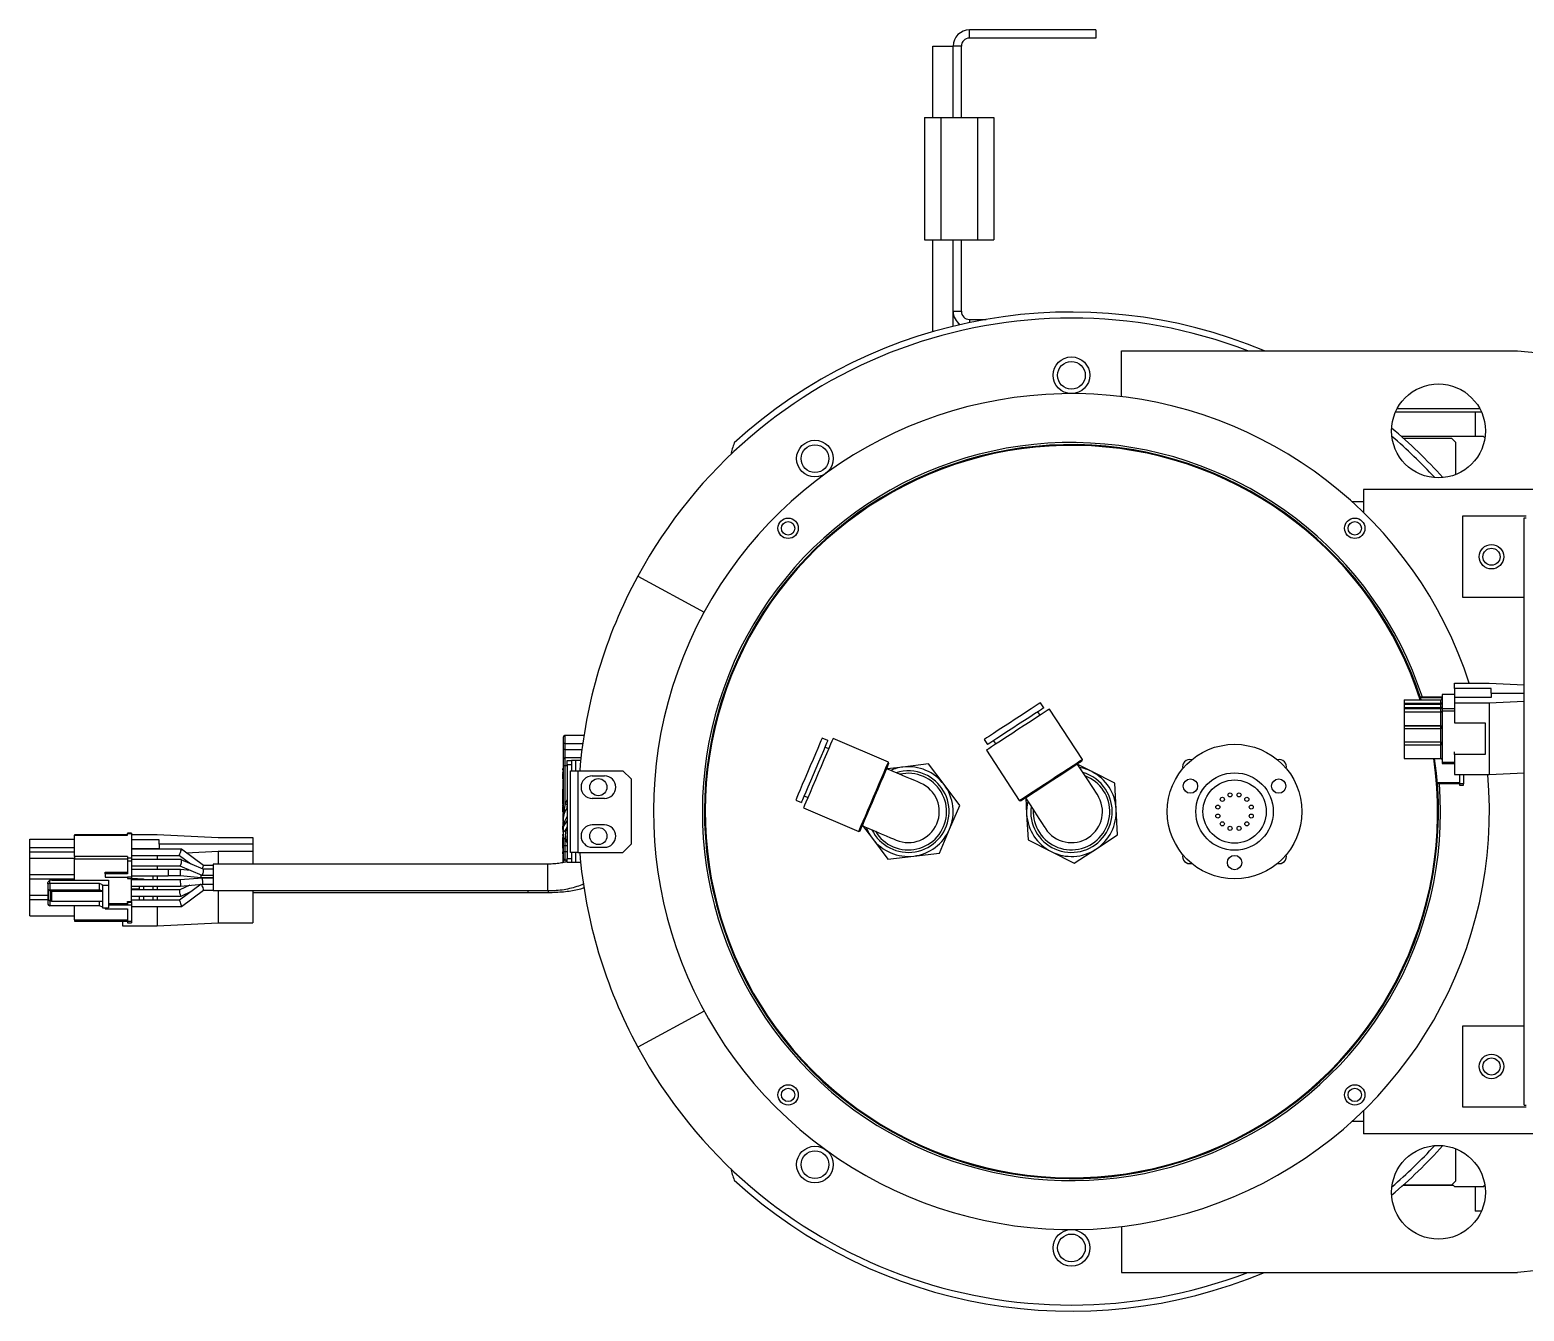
# Model space of a CAD drawing. Header units: millimetres. Extents: x 1 to 7426, y 0 to 5250.
# Drawn here: x 1646.9 to 2013.3, y 1692.2 to 2006.4 of the extents above; entities that cross this region are included whole.
import ezdxf

# ---------------------------------------------------------------- set-up
doc = ezdxf.new("R2010")
doc.units = ezdxf.units.MM
doc.header["$LTSCALE"] = 25

msp = doc.modelspace()

# ---------------------------------------------------------------- linework, layer by layer
at = {"color": 7, "linetype": 'Continuous', "lineweight": 25}
for p, q in [((1877.272, 2004.429), (1877.272, 2006.429)), ((1908.272, 2006.429), (1877.272, 2006.429)), ((1908.272, 2004.429), (1877.272, 2004.429)), ((1908.272, 2006.429), (1908.272, 2004.429)), ((1868.272, 2002.429), (1873.272, 2002.429)), ((1868.272, 1984.929), (1868.272, 2002.429)), ((1875.272, 2002.429), (1873.272, 2002.429)), ((1873.272, 1984.929), (1873.272, 2002.429)), ((1875.272, 1984.929), (1875.272, 2002.429)), ((1866.272, 1984.929), (1866.272, 1954.929)), ((1866.272, 1984.929), (1870.272, 1984.929)), ((1870.272, 1984.929), (1870.272, 1954.929)), ((1870.272, 1984.929), (1879.272, 1984.929)), ((1879.272, 1984.929), (1879.272, 1954.929)), ((1879.272, 1984.929), (1883.272, 1984.929)), ((1883.272, 1984.929), (1883.272, 1954.929)), ((1866.272, 1954.929), (1870.272, 1954.929)), ((1868.272, 1932.416), (1868.272, 1954.929)), ((1870.272, 1954.929), (1879.272, 1954.929)), ((1873.272, 1937.429), (1873.272, 1954.929)), ((1873.272, 1933.747), (1873.272, 1954.929)), ((1875.272, 1937.429), (1875.272, 1954.929)), ((1879.272, 1954.929), (1883.272, 1954.929)), ((1873.272, 1937.429), (1875.272, 1937.429)), ((1877.272, 1935.429), (1881.349, 1935.429)), ((1914.549, 1916.491), (1914.549, 1927.729)), ((1914.549, 1927.729), (2011.68, 1927.729)), ((2011.68, 1927.729), (2209.574, 1908.22)), ((1981.749, 1912.729), (2002.795, 1912.729)), ((2002.405, 1913.529), (1982.139, 1913.529)), ((2001.272, 1912.729), (2001.272, 1906.729)), ((2003.272, 1906.729), (1983.156, 1906.729)), ((1983.609, 1906.329), (1995.472, 1906.329)), ((1996.472, 1905.329), (1995.472, 1906.329)), ((1996.472, 1905.329), (1996.472, 1897.386)), ((2003.272, 1906.729), (2003.641, 1906.36)), ((1973.9, 1890.729), (1971.049, 1890.729)), ((1973.9, 1893.729), (1973.9, 1888.048)), ((2852.272, 1893.729), (1973.9, 1893.729)), ((1998.272, 1867.229), (1998.272, 1887.229)), ((1998.272, 1887.229), (2013.772, 1887.229)), ((2013.272, 1886.729), (2013.772, 1886.729)), ((2013.272, 1742.729), (2013.272, 1886.729)), ((1795.935, 1872.465), (1812.193, 1863.638)), ((2013.272, 1867.229), (1998.272, 1867.229)), ((1996.184, 1843.43), (1993.184, 1843.43)), ((1993.184, 1843.43), (1993.184, 1843.412)), ((1993.184, 1843.412), (1993.184, 1840.048)), ((1996.184, 1844.89), (1996.184, 1846.185)), ((1996.184, 1846.185), (2004.684, 1846.185)), ((2005.184, 1844.89), (1996.184, 1844.89)), ((1996.184, 1844.89), (1996.184, 1842.765)), ((2004.684, 1846.185), (2013.272, 1845.799)), ((2005.184, 1843.803), (2005.184, 1844.89)), ((2005.184, 1843.803), (2005.184, 1842.716)), ((2005.184, 1843.803), (2013.272, 1843.803)), ((1895.505, 1840.171), (1894.685, 1841.426)), ((1904.957, 1827.532), (1896.889, 1839.88)), ((1983.884, 1842.152), (1983.884, 1841.259)), ((1983.884, 1842.152), (1992.884, 1842.152)), ((1992.884, 1841.259), (1983.884, 1841.259)), ((1983.884, 1841.259), (1983.884, 1841.08)), ((1983.884, 1841.08), (1992.884, 1841.08)), ((1983.884, 1841.08), (1983.884, 1840.187)), ((1992.884, 1840.187), (1983.884, 1840.187)), ((1983.884, 1840.187), (1983.884, 1840.009)), ((1983.884, 1840.009), (1983.884, 1839.116)), ((1983.884, 1840.009), (1992.884, 1840.009)), ((1993.184, 1842.772), (1987.791, 1842.772)), ((1992.884, 1841.259), (1992.884, 1842.152)), ((1992.884, 1840.187), (1992.884, 1841.08)), ((1992.884, 1839.116), (1992.884, 1840.009)), ((1993.184, 1840.048), (1993.184, 1839.435)), ((1993.184, 1839.435), (1993.184, 1826.878)), ((1996.184, 1842.716), (1996.184, 1841.422)), ((2005.184, 1842.716), (1996.184, 1842.716)), ((1996.184, 1841.422), (1996.184, 1836.496)), ((1996.184, 1841.422), (2004.684, 1841.422)), ((2004.684, 1841.422), (2013.272, 1841.808)), ((2004.684, 1841.422), (2004.684, 1823.842)), ((1894.587, 1838.376), (1894.04, 1839.214)), ((1983.884, 1839.116), (1983.884, 1835.783)), ((1992.884, 1839.116), (1983.884, 1839.116)), ((1983.884, 1835.783), (1992.884, 1835.783)), ((1983.884, 1835.783), (1983.884, 1835.751)), ((1992.884, 1835.751), (1983.884, 1835.751)), ((1983.884, 1835.751), (1983.884, 1835.117)), ((1992.884, 1835.783), (1992.884, 1839.116)), ((1992.884, 1835.117), (1992.884, 1835.751)), ((1996.184, 1836.496), (2003.684, 1836.496)), ((2003.684, 1836.496), (2003.684, 1828.769)), ((1777.647, 1832.762), (1777.647, 1831.429)), ((1778.147, 1831.429), (1778.147, 1833.429)), ((1782.726, 1833.429), (1778.147, 1833.429)), ((1842.516, 1832.129), (1841.136, 1832.718)), ((1857.395, 1826.867), (1843.828, 1832.656)), ((1880.871, 1832.402), (1881.692, 1831.146)), ((1883.157, 1832.103), (1883.704, 1831.266)), ((1983.884, 1835.117), (1992.884, 1835.117)), ((1983.884, 1835.117), (1983.884, 1831.784)), ((1992.884, 1831.784), (1992.884, 1835.117)), ((1778.147, 1831.429), (1777.647, 1831.429)), ((1777.647, 1831.429), (1777.647, 1829.929)), ((1778.147, 1829.929), (1777.647, 1829.929)), ((1778.147, 1829.929), (1778.147, 1831.429)), ((1778.147, 1827.929), (1778.147, 1829.929)), ((1842.749, 1830.127), (1841.829, 1830.519)), ((1881.402, 1829.762), (1889.469, 1817.414)), ((1992.884, 1831.784), (1983.884, 1831.784)), ((1983.884, 1831.784), (1983.884, 1831.118)), ((1983.884, 1831.118), (1992.884, 1831.118)), ((1983.884, 1831.118), (1983.884, 1827.786)), ((1992.884, 1827.786), (1992.884, 1831.118)), ((1996.184, 1828.769), (1996.184, 1829.39)), ((1996.184, 1828.769), (1996.184, 1823.842)), ((2003.684, 1828.769), (1996.184, 1828.769)), ((1777.547, 1824.895), (1777.547, 1825.322)), ((1777.547, 1825.322), (1777.647, 1825.322)), ((1777.647, 1824.895), (1777.547, 1824.895)), ((1777.647, 1825.929), (1777.647, 1812.685)), ((1778.147, 1825.929), (1777.647, 1825.929)), ((1781.994, 1827.929), (1778.147, 1827.929)), ((1778.147, 1825.929), (1778.147, 1827.929)), ((1778.147, 1816.65), (1778.147, 1825.929)), ((1778.647, 1826.229), (1778.647, 1827.229)), ((1778.647, 1827.229), (1779.647, 1827.229)), ((1779.647, 1826.229), (1778.647, 1826.229)), ((1778.647, 1826.229), (1778.647, 1803.229)), ((1779.472, 1804.729), (1779.472, 1824.729)), ((1779.472, 1824.729), (1781.272, 1824.729)), ((1779.647, 1827.229), (1779.647, 1826.229)), ((1780.647, 1827.229), (1779.647, 1827.229)), ((1779.647, 1826.229), (1779.647, 1824.729)), ((1781.919, 1827.229), (1780.647, 1827.229)), ((1781.272, 1824.729), (1781.272, 1804.729)), ((1781.272, 1824.729), (1792.272, 1824.729)), ((1794.272, 1822.729), (1792.272, 1824.729)), ((1860.952, 1825.65), (1857.127, 1825.187)), ((1857.526, 1826.539), (1857.395, 1826.867)), ((1867.257, 1826.412), (1860.952, 1825.65)), ((1871.069, 1821.332), (1867.257, 1826.412)), ((1907.239, 1824.544), (1903.801, 1826.284)), ((1904.884, 1827.186), (1904.957, 1827.532)), ((1983.884, 1827.786), (1992.884, 1827.786)), ((1993.184, 1826.878), (1993.184, 1826.508)), ((1993.184, 1826.508), (1996.184, 1826.508)), ((1777.647, 1824.512), (1777.547, 1824.512)), ((1777.547, 1824.277), (1777.547, 1824.512)), ((1777.647, 1824.277), (1777.547, 1824.277)), ((1777.547, 1824.092), (1777.647, 1824.092)), ((1777.547, 1823.135), (1777.547, 1824.092)), ((1777.647, 1823.135), (1777.547, 1823.135)), ((1777.547, 1822.704), (1777.547, 1823.135)), ((1777.547, 1822.704), (1777.647, 1822.704)), ((1777.647, 1822.426), (1777.547, 1822.426)), ((1777.547, 1821.311), (1777.647, 1821.311)), ((1784.772, 1823.479), (1787.772, 1823.479)), ((1794.272, 1822.729), (1794.272, 1806.729)), ((1874.882, 1816.253), (1871.069, 1821.332)), ((1912.905, 1821.676), (1907.239, 1824.544)), ((1913.255, 1815.335), (1912.905, 1821.676)), ((1992.007, 1821.63), (1997.428, 1821.63)), ((1996.184, 1823.842), (2004.684, 1823.842)), ((1997.428, 1823.842), (1997.428, 1821.506)), ((1998.428, 1821.506), (1997.428, 1821.506)), ((1997.428, 1821.506), (1997.428, 1821.234)), ((1997.428, 1821.234), (1998.428, 1821.234)), ((1998.428, 1823.842), (1998.428, 1821.506)), ((1998.428, 1821.234), (1998.428, 1821.506)), ((2004.684, 1823.842), (2013.272, 1824.228)), ((1777.547, 1819.753), (1777.547, 1820.235)), ((1777.647, 1820.235), (1777.547, 1820.235)), ((1777.547, 1819.044), (1777.547, 1819.753)), ((1777.647, 1819.753), (1777.547, 1819.753)), ((1777.647, 1819.044), (1777.547, 1819.044)), ((1777.547, 1818.335), (1777.547, 1819.044)), ((1777.647, 1818.335), (1777.547, 1818.335)), ((1777.547, 1817.853), (1777.547, 1818.335)), ((1777.647, 1817.853), (1777.547, 1817.853)), ((1777.547, 1817.744), (1777.547, 1817.853)), ((1777.647, 1817.744), (1777.547, 1817.744)), ((1777.547, 1817.518), (1777.547, 1817.744)), ((1777.647, 1817.518), (1777.547, 1817.518)), ((1777.547, 1816.546), (1777.547, 1817.518)), ((1787.772, 1817.979), (1784.772, 1817.979)), ((1834.66, 1817.542), (1836.04, 1816.953)), ((1836.727, 1818.563), (1837.647, 1818.17)), ((1889.469, 1817.414), (1889.815, 1817.341)), ((1891.066, 1818.159), (1891.289, 1814.123)), ((1777.547, 1816.546), (1777.647, 1816.546)), ((1777.647, 1816.366), (1777.547, 1816.366)), ((1777.547, 1816.132), (1777.547, 1816.366)), ((1777.647, 1816.132), (1777.547, 1816.132)), ((1777.547, 1815.946), (1777.647, 1815.946)), ((1777.547, 1814.989), (1777.547, 1815.946)), ((1777.647, 1814.989), (1777.547, 1814.989)), ((1777.547, 1814.559), (1777.547, 1814.989)), ((1777.547, 1814.559), (1777.647, 1814.559)), ((1777.647, 1814.277), (1777.547, 1814.277)), ((1836.567, 1815.641), (1850.134, 1809.852)), ((1872.389, 1810.412), (1874.882, 1816.253)), ((1891.289, 1814.123), (1891.638, 1807.782)), ((1913.605, 1808.994), (1913.255, 1815.335)), ((1777.547, 1813.128), (1777.647, 1813.128)), ((1777.547, 1813.128), (1777.547, 1812.323)), ((1777.547, 1812.323), (1777.647, 1812.323)), ((1777.547, 1812.295), (1777.547, 1812.323)), ((1777.647, 1812.295), (1777.547, 1812.295)), ((1777.547, 1812.171), (1777.647, 1812.171)), ((1777.647, 1812.108), (1777.547, 1812.108)), ((1777.647, 1811.915), (1777.547, 1811.915)), ((1777.547, 1811.143), (1777.647, 1811.143)), ((1777.547, 1810.322), (1777.547, 1811.143)), ((1777.647, 1810.322), (1777.547, 1810.322)), ((1777.647, 1810.322), (1777.547, 1810.322)), ((1777.547, 1810.322), (1777.547, 1810.322)), ((1777.647, 1812.685), (1777.647, 1809.22)), ((1777.667, 1810.937), (1778.647, 1812.475)), ((1777.667, 1809.669), (1777.667, 1810.937)), ((1778.647, 1810.996), (1778.466, 1810.712)), ((1787.772, 1811.479), (1784.772, 1811.479)), ((1851.075, 1811.323), (1853.474, 1808.126)), ((1869.897, 1804.571), (1872.389, 1810.412)), ((1646.868, 1808.005), (1657.793, 1808.005)), ((1646.868, 1805.909), (1646.868, 1808.005)), ((1670.793, 1809.027), (1657.793, 1809.027)), ((1657.793, 1809.027), (1657.793, 1808.972)), ((1657.793, 1803.743), (1657.793, 1808.972)), ((1657.793, 1808.972), (1670.793, 1808.972)), ((1669.549, 1809.027), (1669.549, 1809.083)), ((1669.549, 1809.083), (1670.793, 1809.083)), ((1671.793, 1809.424), (1670.793, 1809.424)), ((1670.793, 1809.424), (1670.793, 1809.369)), ((1670.793, 1808.972), (1670.793, 1809.369)), ((1670.793, 1809.369), (1671.793, 1809.369)), ((1671.793, 1809.424), (1671.793, 1809.369)), ((1671.793, 1809.369), (1671.793, 1803.334)), ((1671.793, 1809.083), (1678.049, 1809.083)), ((1678.549, 1807.789), (1671.793, 1807.789)), ((1678.049, 1809.083), (1693.049, 1808.41)), ((1678.549, 1806.702), (1678.549, 1807.789)), ((1701.549, 1806.702), (1678.549, 1806.702)), ((1678.549, 1806.702), (1678.549, 1805.615)), ((1693.049, 1808.41), (1701.549, 1808.41)), ((1701.549, 1808.41), (1701.549, 1806.702)), ((1701.549, 1806.702), (1701.549, 1804.993)), ((1777.547, 1809.764), (1777.647, 1809.764)), ((1777.547, 1809.118), (1777.647, 1809.118)), ((1777.547, 1808.829), (1777.547, 1809.118)), ((1777.647, 1808.829), (1777.547, 1808.829)), ((1777.547, 1808.404), (1777.647, 1808.404)), ((1777.547, 1807.979), (1777.547, 1808.404)), ((1777.547, 1807.979), (1777.647, 1807.979)), ((1777.547, 1807.689), (1777.547, 1807.979)), ((1777.647, 1807.689), (1777.547, 1807.689)), ((1777.547, 1807.624), (1777.547, 1807.689)), ((1777.547, 1807.624), (1777.647, 1807.624)), ((1777.547, 1807.488), (1777.547, 1807.624)), ((1777.547, 1806.905), (1777.547, 1807.488)), ((1777.547, 1806.905), (1777.647, 1806.905)), ((1777.547, 1806.797), (1777.647, 1806.797)), ((1777.547, 1806.657), (1777.547, 1806.797)), ((1777.647, 1806.657), (1777.547, 1806.657)), ((1777.547, 1806.545), (1777.647, 1806.545)), ((1777.547, 1805.971), (1777.547, 1806.545)), ((1777.647, 1807.779), (1777.647, 1809.22)), ((1777.647, 1807.779), (1777.647, 1807.079)), ((1777.647, 1807.079), (1777.647, 1806.955)), ((1777.647, 1806.329), (1777.647, 1806.955)), ((1778.466, 1807.305), (1778.647, 1807.021)), ((1792.272, 1804.729), (1794.272, 1806.729)), ((1850.134, 1809.852), (1850.462, 1809.984)), ((1853.474, 1808.126), (1857.287, 1803.047)), ((1891.638, 1807.782), (1897.305, 1804.914)), ((1908.288, 1805.52), (1913.605, 1808.994)), ((1646.868, 1805.909), (1657.793, 1805.909)), ((1646.868, 1804.877), (1646.868, 1805.909)), ((1646.868, 1804.877), (1657.793, 1804.877)), ((1646.868, 1803.314), (1646.868, 1804.877)), ((1646.868, 1803.314), (1657.793, 1803.314)), ((1646.868, 1799.297), (1646.868, 1803.314)), ((1670.793, 1803.743), (1657.793, 1803.743)), ((1657.793, 1803.743), (1657.793, 1803.071)), ((1670.793, 1803.071), (1657.793, 1803.071)), ((1657.793, 1797.938), (1657.793, 1803.071)), ((1670.793, 1803.743), (1670.793, 1803.334)), ((1671.793, 1803.334), (1670.793, 1803.334)), ((1670.793, 1803.334), (1670.793, 1802.661)), ((1678.549, 1805.615), (1671.793, 1805.615)), ((1684.04, 1805.491), (1671.793, 1805.491)), ((1671.793, 1803.991), (1683.545, 1803.991)), ((1671.793, 1803.334), (1671.793, 1802.661)), ((1683.951, 1802.941), (1671.793, 1802.941)), ((1678.049, 1803.991), (1678.049, 1802.941)), ((1683.545, 1803.991), (1686.352, 1801.912)), ((1689.369, 1800.613), (1683.971, 1802.937)), ((1689.44, 1801.491), (1684.04, 1805.491)), ((1685.188, 1804.641), (1693.049, 1804.993)), ((1693.049, 1804.993), (1701.549, 1804.993)), ((1693.049, 1804.993), (1693.049, 1801.842)), ((1701.549, 1804.993), (1701.549, 1801.842)), ((1777.547, 1805.971), (1777.647, 1805.971)), ((1777.547, 1805.713), (1777.547, 1805.971)), ((1777.547, 1805.713), (1777.647, 1805.713)), ((1777.647, 1805.544), (1777.547, 1805.544)), ((1777.647, 1804.855), (1777.547, 1804.855)), ((1777.547, 1804.371), (1777.547, 1804.855)), ((1777.547, 1804.371), (1777.647, 1804.371)), ((1777.547, 1804.355), (1777.547, 1804.371)), ((1777.647, 1804.355), (1777.547, 1804.355)), ((1777.647, 1804.242), (1777.547, 1804.242)), ((1777.647, 1803.664), (1777.547, 1803.664)), ((1777.547, 1803.171), (1777.647, 1803.171)), ((1777.547, 1803.171), (1777.647, 1803.171)), ((1778.147, 1806.329), (1777.647, 1806.329)), ((1777.647, 1806.329), (1777.647, 1804.829)), ((1778.147, 1804.829), (1777.647, 1804.829)), ((1777.647, 1804.829), (1777.647, 1803.329)), ((1777.647, 1802.231), (1777.647, 1803.329)), ((1777.767, 1802.739), (1777.767, 1803.004)), ((1778.147, 1804.829), (1778.147, 1806.329)), ((1778.147, 1802.829), (1778.147, 1804.829)), ((1778.647, 1802.829), (1778.147, 1802.829)), ((1778.647, 1803.229), (1779.647, 1803.229)), ((1778.647, 1802.229), (1778.647, 1803.229)), ((1781.272, 1804.729), (1779.472, 1804.729)), ((1779.647, 1804.729), (1779.647, 1803.229)), ((1779.647, 1803.229), (1779.647, 1802.229)), ((1781.272, 1804.729), (1792.272, 1804.729)), ((1784.772, 1805.979), (1787.772, 1805.979)), ((1857.287, 1803.047), (1863.592, 1803.809)), ((1863.592, 1803.809), (1869.897, 1804.571)), ((1897.305, 1804.914), (1902.972, 1802.047)), ((1902.972, 1802.047), (1908.288, 1805.52)), ((1646.868, 1799.297), (1657.793, 1799.297)), ((1646.868, 1798.239), (1646.868, 1799.297)), ((1665.293, 1799.91), (1670.793, 1799.91)), ((1665.293, 1799.5), (1665.293, 1799.91)), ((1665.293, 1799.5), (1665.293, 1798.61)), ((1670.793, 1799.5), (1665.293, 1799.5)), ((1670.793, 1802.661), (1671.793, 1802.661)), ((1670.793, 1802.661), (1670.793, 1799.5)), ((1671.793, 1802.661), (1671.793, 1798.61)), ((1671.793, 1801.441), (1683.663, 1801.441)), ((1680.793, 1800.505), (1671.793, 1800.505)), ((1678.049, 1801.441), (1678.049, 1800.505)), ((1683.824, 1800.516), (1680.793, 1800.516)), ((1680.793, 1800.516), (1680.793, 1800.44)), ((1680.793, 1800.435), (1680.793, 1800.44)), ((1680.793, 1800.423), (1680.793, 1800.435)), ((1680.793, 1800.423), (1680.793, 1799.005)), ((1683.652, 1801.441), (1689.04, 1799.122)), ((1686.276, 1800.312), (1683.824, 1800.516)), ((1689.061, 1799.117), (1691.793, 1799.117)), ((1691.793, 1800.617), (1689.359, 1800.617)), ((1691.793, 1801.491), (1689.44, 1801.491)), ((1773.847, 1801.842), (1691.793, 1801.842)), ((1691.793, 1801.842), (1691.793, 1795.342)), ((1779.647, 1802.229), (1778.647, 1802.229)), ((1780.647, 1802.229), (1779.647, 1802.229)), ((1781.919, 1802.229), (1780.647, 1802.229)), ((1646.868, 1794.222), (1646.868, 1798.239)), ((1646.868, 1798.239), (1657.793, 1798.239)), ((1651.252, 1797.037), (1651.252, 1796.853)), ((1651.252, 1796.853), (1651.252, 1795.785)), ((1651.252, 1795.785), (1651.252, 1795.651)), ((1651.252, 1795.651), (1651.252, 1793.216)), ((1651.398, 1795.49), (1651.805, 1795.305)), ((1651.398, 1793.055), (1651.398, 1795.49)), ((1651.751, 1797.07), (1651.751, 1797.877)), ((1663.951, 1797.07), (1651.751, 1797.07)), ((1651.751, 1797.07), (1651.751, 1795.557)), ((1651.751, 1795.557), (1663.951, 1795.557)), ((1652.252, 1797.938), (1666.151, 1797.938)), ((1664.651, 1796.752), (1663.951, 1797.07)), ((1663.951, 1795.557), (1663.951, 1797.07)), ((1664.651, 1795.238), (1663.951, 1795.557)), ((1664.651, 1796.615), (1664.651, 1796.752)), ((1666.151, 1796.615), (1664.651, 1796.615)), ((1664.651, 1796.615), (1664.651, 1791.153)), ((1665.293, 1798.61), (1670.793, 1798.61)), ((1666.151, 1797.938), (1666.151, 1796.615)), ((1666.151, 1796.615), (1666.151, 1791.153)), ((1671.793, 1798.61), (1670.793, 1798.61)), ((1670.793, 1798.61), (1670.793, 1798.337)), ((1670.793, 1798.337), (1671.793, 1798.337)), ((1671.793, 1799.005), (1680.793, 1799.005)), ((1671.793, 1798.61), (1671.793, 1798.337)), ((1671.793, 1798.371), (1674.749, 1798.228)), ((1671.793, 1792.654), (1671.793, 1798.337)), ((1673.749, 1797.969), (1671.793, 1797.969)), ((1683.759, 1797.955), (1671.793, 1797.955)), ((1671.793, 1796.455), (1683.826, 1796.455)), ((1671.793, 1795.748), (1673.749, 1795.748)), ((1673.749, 1795.618), (1671.793, 1795.618)), ((1683.626, 1795.519), (1671.793, 1795.519)), ((1673.749, 1797.955), (1673.749, 1797.969)), ((1673.749, 1795.618), (1673.749, 1796.455)), ((1674.749, 1798.228), (1674.749, 1797.955)), ((1674.749, 1796.455), (1674.749, 1795.519)), ((1677.049, 1799.005), (1677.049, 1797.955)), ((1677.049, 1796.455), (1677.049, 1795.519)), ((1678.049, 1799.005), (1678.049, 1797.955)), ((1678.049, 1796.455), (1678.049, 1795.519)), ((1680.793, 1799.016), (1683.762, 1799.016)), ((1688.864, 1796.909), (1683.545, 1792.969)), ((1686.06, 1796.656), (1683.616, 1795.514)), ((1689.159, 1798.442), (1683.759, 1797.955)), ((1683.761, 1799.016), (1688.824, 1798.594)), ((1683.793, 1797.861), (1683.791, 1797.873)), ((1683.827, 1796.455), (1689.227, 1796.942)), ((1684.04, 1791.469), (1689.44, 1795.469)), ((1688.824, 1798.594), (1691.793, 1798.594)), ((1691.793, 1798.442), (1689.159, 1798.442)), ((1689.226, 1796.942), (1691.793, 1796.942)), ((1689.44, 1795.469), (1691.793, 1795.469)), ((1646.868, 1794.222), (1651.252, 1794.222)), ((1646.868, 1793.164), (1646.868, 1794.222)), ((1646.868, 1789.147), (1646.868, 1793.164)), ((1646.868, 1793.164), (1651.252, 1793.164)), ((1651.252, 1793.216), (1651.252, 1792.281)), ((1651.398, 1793.055), (1651.805, 1792.87)), ((1651.805, 1795.305), (1651.805, 1792.87)), ((1652.159, 1795.238), (1664.651, 1795.238)), ((1652.159, 1795.238), (1652.159, 1792.803)), ((1652.159, 1792.803), (1664.651, 1792.803)), ((1663.951, 1791.608), (1663.951, 1792.803)), ((1666.151, 1792.208), (1670.793, 1792.208)), ((1670.793, 1791.799), (1666.151, 1791.799)), ((1670.793, 1792.654), (1671.793, 1792.654)), ((1670.793, 1792.471), (1670.793, 1792.654)), ((1671.793, 1792.471), (1670.793, 1792.471)), ((1670.793, 1792.471), (1670.793, 1791.799)), ((1671.793, 1791.799), (1670.793, 1791.799)), ((1671.793, 1794.019), (1683.948, 1794.019)), ((1683.545, 1792.969), (1671.793, 1792.969)), ((1671.793, 1792.654), (1671.793, 1792.471)), ((1671.793, 1792.471), (1671.793, 1791.799)), ((1671.793, 1791.799), (1671.793, 1787.748)), ((1673.749, 1792.969), (1673.749, 1794.019)), ((1674.749, 1794.019), (1674.749, 1792.969)), ((1677.049, 1794.019), (1677.049, 1792.969)), ((1678.049, 1794.019), (1678.049, 1792.969)), ((1683.97, 1794.024), (1686.678, 1795.29)), ((1691.793, 1795.342), (1773.847, 1795.342)), ((1693.049, 1795.342), (1693.049, 1787.414)), ((1701.549, 1795.342), (1701.549, 1787.414)), ((1701.549, 1794.912), (1768.947, 1794.912)), ((1768.947, 1795.342), (1768.947, 1794.912)), ((1768.947, 1794.912), (1773.947, 1794.912)), ((1646.868, 1789.147), (1657.793, 1789.147)), ((1663.951, 1791.608), (1651.751, 1791.608)), ((1657.793, 1788.157), (1657.793, 1791.608)), ((1657.793, 1788.157), (1670.793, 1788.157)), ((1657.793, 1788.157), (1657.793, 1787.885)), ((1664.651, 1791.289), (1663.951, 1791.608)), ((1664.651, 1791.153), (1666.151, 1791.153)), ((1665.293, 1791.153), (1665.293, 1790.908)), ((1665.293, 1790.908), (1670.793, 1790.908)), ((1670.793, 1790.908), (1670.793, 1787.748)), ((1671.793, 1791.469), (1684.04, 1791.469)), ((1678.049, 1791.469), (1678.049, 1786.741)), ((1657.793, 1787.885), (1670.793, 1787.885)), ((1669.549, 1787.885), (1669.549, 1786.741)), ((1669.549, 1786.741), (1678.049, 1786.741)), ((1671.793, 1787.748), (1670.793, 1787.748)), ((1670.793, 1787.748), (1670.793, 1787.475)), ((1670.793, 1787.475), (1671.793, 1787.475)), ((1671.793, 1787.748), (1671.793, 1787.475)), ((1678.049, 1786.741), (1693.049, 1787.414)), ((1693.049, 1787.414), (1701.549, 1787.414)), ((1812.193, 1765.82), (1795.935, 1756.993)), ((1998.272, 1742.229), (1998.272, 1762.229)), ((1998.272, 1762.229), (2013.272, 1762.229)), ((1973.9, 1741.41), (1973.9, 1735.729)), ((2013.772, 1742.229), (1998.272, 1742.229)), ((2013.272, 1742.729), (2013.772, 1742.729)), ((1973.9, 1738.729), (1971.049, 1738.729)), ((2852.272, 1735.729), (1973.9, 1735.729)), ((1996.472, 1732.073), (1996.472, 1724.129)), ((1995.972, 1723.029), (1983.496, 1723.029)), ((1995.472, 1723.129), (1983.609, 1723.129)), ((1995.472, 1723.129), (1996.472, 1724.129)), ((1995.972, 1723.029), (1996.272, 1722.729)), ((2003.272, 1722.729), (1996.272, 1722.729)), ((2001.272, 1722.729), (2001.272, 1716.729)), ((2003.272, 1722.729), (2003.641, 1723.098)), ((2193.68, 1719.672), (2011.68, 1701.729)), ((2002.795, 1716.729), (2001.272, 1716.729)), ((1914.549, 1712.967), (1914.549, 1701.729)), ((1914.549, 1701.729), (2011.68, 1701.729))]:
    msp.add_line(p, q, dxfattribs=at)
at = {"color": 8, "linetype": 'Continuous', "lineweight": 25}
for p, q in [((1877.272, 1935.429), (1877.272, 1934.651)), ((1996.184, 1843.412), (1993.184, 1843.412)), ((1987.809, 1842.718), (1993.184, 1842.718)), ((1992.884, 1841.08), (1992.884, 1841.259)), ((1992.884, 1840.009), (1992.884, 1840.187)), ((1993.184, 1840.048), (1996.184, 1840.048)), ((1993.184, 1839.435), (1996.184, 1839.435)), ((1992.884, 1835.751), (1992.884, 1835.783)), ((1778.147, 1831.429), (1782.43, 1831.429)), ((1778.147, 1829.929), (1782.23, 1829.929)), ((1992.884, 1831.118), (1992.884, 1831.784)), ((1778.647, 1825.929), (1778.147, 1825.929)), ((1780.647, 1827.229), (1780.647, 1824.729)), ((1993.184, 1826.878), (1996.184, 1826.878)), ((1991.986, 1821.903), (1997.428, 1821.903)), ((1778.147, 1816.65), (1778.647, 1817.623)), ((1778.618, 1816.497), (1778.415, 1815.208)), ((1778.147, 1806.329), (1778.147, 1807.844)), ((1778.647, 1806.329), (1778.147, 1806.329)), ((1778.647, 1804.829), (1778.147, 1804.829)), ((1778.37, 1802.829), (1778.29, 1802.376)), ((1780.647, 1804.729), (1780.647, 1802.229)), ((1773.847, 1795.342), (1773.847, 1801.842)), ((1651.751, 1792.894), (1651.751, 1791.608)), ((1773.947, 1795.332), (1773.947, 1794.912))]:
    msp.add_line(p, q, dxfattribs=at)
at = {"color": 7, "linetype": 'Continuous', "lineweight": 25, "flags": 128}
for points in [[(1894.685, 1841.426), (1894.534, 1841.328), (1894.087, 1841.036), (1893.366, 1840.565), (1892.399, 1839.933), (1891.231, 1839.17), (1889.912, 1838.309), (1888.5, 1837.386), (1887.056, 1836.442), (1885.644, 1835.52), (1884.325, 1834.658), (1883.157, 1833.895), (1882.19, 1833.264), (1881.468, 1832.792), (1881.022, 1832.5), (1880.871, 1832.402), (1880.871, 1832.402)], [(1896.889, 1839.88), (1896.74, 1839.783), (1896.3, 1839.495), (1895.584, 1839.028), (1894.621, 1838.399), (1893.448, 1837.632), (1892.109, 1836.757), (1890.656, 1835.808), (1889.145, 1834.821), (1887.635, 1833.834), (1886.182, 1832.885), (1884.843, 1832.01), (1883.67, 1831.244), (1882.707, 1830.615), (1881.991, 1830.147), (1881.55, 1829.859), (1881.402, 1829.762)], [(1895.505, 1840.171), (1895.354, 1840.072), (1894.908, 1839.781), (1894.186, 1839.309), (1893.22, 1838.678), (1892.052, 1837.915), (1890.733, 1837.053), (1889.32, 1836.13), (1887.876, 1835.187), (1886.464, 1834.264), (1885.145, 1833.402), (1883.977, 1832.639), (1883.011, 1832.008), (1882.289, 1831.536), (1881.843, 1831.245), (1881.692, 1831.146), (1881.692, 1831.146)], [(1841.136, 1832.718), (1841.065, 1832.552), (1840.856, 1832.062), (1840.518, 1831.269), (1840.065, 1830.207), (1839.517, 1828.924), (1838.899, 1827.475), (1838.237, 1825.923), (1837.56, 1824.337), (1836.898, 1822.785), (1836.279, 1821.336), (1835.732, 1820.052), (1835.279, 1818.991), (1834.94, 1818.198), (1834.731, 1817.707), (1834.66, 1817.542)], [(1842.516, 1832.129), (1842.445, 1831.963), (1842.236, 1831.473), (1841.897, 1830.68), (1841.444, 1829.618), (1840.897, 1828.335), (1840.278, 1826.886), (1839.616, 1825.334), (1838.939, 1823.748), (1838.277, 1822.196), (1837.659, 1820.747), (1837.111, 1819.464), (1836.658, 1818.402), (1836.32, 1817.609), (1836.111, 1817.119), (1836.04, 1816.953)], [(1843.828, 1832.656), (1843.758, 1832.493), (1843.552, 1832.009), (1843.216, 1831.223), (1842.765, 1830.164), (1842.215, 1828.875), (1841.587, 1827.404), (1840.906, 1825.808), (1840.198, 1824.149), (1839.489, 1822.489), (1838.808, 1820.893), (1838.181, 1819.422), (1837.631, 1818.133), (1837.179, 1817.075), (1836.844, 1816.288), (1836.637, 1815.804), (1836.567, 1815.641), (1836.567, 1815.641)], [(1850.134, 1809.852), (1850.204, 1810.015), (1850.41, 1810.499), (1850.746, 1811.286), (1851.197, 1812.344), (1851.747, 1813.633), (1852.375, 1815.104), (1853.056, 1816.7), (1853.764, 1818.36), (1854.472, 1820.019), (1855.153, 1821.615), (1855.781, 1823.086), (1856.331, 1824.375), (1856.783, 1825.434), (1857.118, 1826.22), (1857.325, 1826.704), (1857.395, 1826.867), (1857.395, 1826.867)], [(1850.462, 1809.984), (1850.534, 1810.153), (1850.748, 1810.654), (1851.095, 1811.467), (1851.56, 1812.558), (1852.126, 1813.883), (1852.767, 1815.386), (1853.459, 1817.008), (1854.173, 1818.681), (1854.879, 1820.336), (1855.55, 1821.907), (1856.156, 1823.328), (1856.674, 1824.542), (1857.083, 1825.499), (1857.364, 1826.16), (1857.508, 1826.497), (1857.526, 1826.539)], [(1865.255, 1821.719), (1865.096, 1821.787), (1864.625, 1821.988), (1863.861, 1822.314), (1862.832, 1822.753), (1861.578, 1823.288), (1860.147, 1823.899), (1858.595, 1824.561), (1856.98, 1825.25)], [(1889.469, 1817.414), (1889.618, 1817.511), (1890.058, 1817.799), (1890.774, 1818.266), (1891.737, 1818.896), (1892.911, 1819.662), (1894.249, 1820.537), (1895.702, 1821.486), (1897.213, 1822.473), (1898.724, 1823.46), (1900.176, 1824.409), (1901.515, 1825.284), (1902.688, 1826.05), (1903.652, 1826.68), (1904.367, 1827.147), (1904.808, 1827.435), (1904.957, 1827.532), (1904.957, 1827.532)], [(1889.815, 1817.341), (1889.969, 1817.442), (1890.426, 1817.74), (1891.165, 1818.223), (1892.158, 1818.872), (1893.364, 1819.66), (1894.733, 1820.554), (1896.209, 1821.518), (1897.731, 1822.513), (1899.238, 1823.498), (1900.668, 1824.432), (1901.961, 1825.277), (1903.066, 1825.999), (1903.937, 1826.568), (1904.538, 1826.96), (1904.845, 1827.161), (1904.884, 1827.186)], [(1908.634, 1818.886), (1908.54, 1819.031), (1908.26, 1819.459), (1907.805, 1820.155), (1907.194, 1821.091), (1906.448, 1822.233), (1905.597, 1823.535), (1904.674, 1824.948), (1903.714, 1826.418)], [(1890.987, 1818.107), (1891.947, 1816.637), (1892.871, 1815.223), (1893.722, 1813.921), (1894.468, 1812.779), (1895.08, 1811.842), (1895.535, 1811.146), (1895.815, 1810.717), (1895.91, 1810.572)], [(1851.011, 1811.271), (1852.626, 1810.582), (1854.179, 1809.919), (1855.611, 1809.309), (1856.865, 1808.773), (1857.894, 1808.334), (1858.659, 1808.008), (1859.13, 1807.807), (1859.289, 1807.739)], [(1651.252, 1795.785), (1651.261, 1795.74), (1651.29, 1795.697), (1651.336, 1795.658), (1651.398, 1795.624), (1651.474, 1795.595), (1651.56, 1795.574), (1651.654, 1795.561), (1651.751, 1795.557)]]:
    msp.add_lwpolyline(points, dxfattribs=at)
at = {"color": 7, "linetype": 'Continuous', "lineweight": 25}
for centre, radius in [((1902.272, 1921.729), 4.5), ((1902.272, 1921.729), 3.4), ((1992.272, 1908.091), 11.5), ((1839.379, 1901.294), 4.5), ((1839.379, 1901.294), 3.4), ((1832.799, 1884.202), 2.5), ((1832.799, 1884.202), 1.65), ((1971.745, 1884.202), 2.5), ((1971.745, 1884.202), 1.65), ((2005.272, 1877.229), 3), ((2005.272, 1877.229), 2.1), ((1942.272, 1814.729), 16.5), ((1786.272, 1820.729), 2.1), ((1931.447, 1820.979), 1.75), ((1942.272, 1814.729), 9.5), ((1942.272, 1814.729), 7.75), ((1953.097, 1820.979), 1.75), ((1939.272, 1817.729), 0.5), ((1941.174, 1818.827), 0.5), ((1943.37, 1818.827), 0.5), ((1945.272, 1817.729), 0.5), ((1938.174, 1815.827), 0.5), ((1938.174, 1813.631), 0.5), ((1946.37, 1815.827), 0.5), ((1946.37, 1813.631), 0.5), ((1786.272, 1808.729), 2.1), ((1939.272, 1811.729), 0.5), ((1941.174, 1810.631), 0.5), ((1943.37, 1810.631), 0.5), ((1945.272, 1811.729), 0.5), ((1942.272, 1802.229), 1.75), ((2005.272, 1752.229), 3), ((2005.272, 1752.229), 2.1), ((1832.799, 1745.256), 2.5), ((1971.745, 1745.256), 2.5), ((1832.799, 1745.256), 1.65), ((1971.745, 1745.256), 1.65), ((1839.379, 1728.164), 4.5), ((1839.379, 1728.164), 3.4), ((1992.272, 1721.367), 11.5), ((1902.272, 1707.729), 4.5), ((1902.272, 1707.729), 3.4)]:
    msp.add_circle(centre, radius, dxfattribs=at)
for centre, radius, start, end in [((1877.272, 2002.429), 4, 90, 180), ((1877.272, 2002.429), 2, 90, 180), ((1902.272, 1814.729), 121, 69.04864, 151.5), ((1902.272, 1814.729), 122.5, 67.28677, 132.44811), ((1877.272, 1937.429), 4, 180, 235.05328), ((1877.272, 1937.429), 2, 180, 270), ((1902.272, 1814.729), 102.5, 17.87142, 225), ((1902.272, 1814.729), 122.5, 41.96538, 50.13558), ((1902.272, 1814.729), 121, 42.59865, 49.49335), ((1902.272, 1814.729), 90, 17.73988, 225), ((1838.272, 1897.97), 20, 159.05087, 167.5845), ((1902.272, 1814.729), 121, 151.5, 175.2594), ((1778.147, 1832.929), 0.5, 90, 180), ((1778.147, 1827.429), 0.5, 90, 180), ((1902.272, 1814.729), 90, 225, 8.34139), ((1862.272, 1814.729), 11, 96.89152, 113.1894), ((1862.272, 1814.729), 10, 66.89152, 107.42732), ((1862.272, 1814.729), 11, 36.89152, 96.89152), ((1902.272, 1814.729), 11, 63.15762, 79.45551), ((1931.272, 1825.729), 1.75, 74.95613, 195.04387), ((1953.272, 1825.729), 1.75, 344.95613, 105.04387), ((1784.772, 1820.729), 2.75, 90, 270), ((1787.772, 1820.729), 2.75, 270, 90), ((1902.272, 1814.729), 102.5, 225, 5.10091), ((1862.272, 1814.729), 10, 206.35572, 66.89152), ((1862.272, 1814.729), 9.386, 246.89152, 102.82748), ((1862.272, 1814.729), 7.6, 336.89152, 66.89152), ((1862.272, 1814.729), 11, 336.89152, 36.89152), ((1902.272, 1814.729), 9.387, 213.15762, 69.09358), ((1902.272, 1814.729), 10, 33.15762, 73.69342), ((1902.272, 1814.729), 11, 3.15762, 63.15762), ((1902.272, 1814.729), 10, 172.62182, 33.15762), ((1902.272, 1814.729), 7.6, 303.15762, 33.15762), ((1782.883, 1812.668), 5.236, 143.99814, 179.80829), ((1902.272, 1814.729), 11, 166.85973, 183.15762), ((1902.272, 1814.729), 11, 183.15762, 243.15762), ((1902.272, 1814.729), 9.387, 177.22166, 213.15762), ((1902.272, 1814.729), 11, 303.15762, 3.15762), ((1782.943, 1810.445), 5.299, 144.16724, 174.6792), ((1784.772, 1808.729), 2.75, 90, 270), ((1787.772, 1808.729), 2.75, 270, 90), ((1862.272, 1814.729), 11, 200.59363, 216.89152), ((1862.272, 1814.729), 7.6, 246.89152, 336.89152), ((1862.272, 1814.729), 11, 276.89152, 336.89152), ((1902.272, 1814.729), 7.6, 213.15762, 303.15762), ((1782.737, 1809.22), 5.09, 174.93664, 185.06336), ((1778.147, 1808.829), 0.5, 180, 213.8771), ((1862.272, 1814.729), 11, 216.89152, 276.89152), ((1862.272, 1814.729), 9.386, 210.95556, 246.89152), ((1778.147, 1803.329), 0.5, 180, 270), ((1783.531, 1802.261), 5.784, 175.25933, 180.00702), ((1902.272, 1814.729), 121, 184.7406, 208.5), ((1902.272, 1814.729), 11, 243.15762, 303.15762), ((1931.272, 1803.729), 1.75, 164.95613, 225), ((1953.272, 1803.729), 1.75, 254.95613, 15.04387), ((1931.272, 1803.729), 1.75, 225, 285.04387), ((1651.454, 1795.689), 0.206, 190.46957, 254.12294), ((1652.241, 1795.945), 1.992, 89.69267, 104.21721), ((1651.454, 1793.253), 0.206, 190.47092, 254.12159), ((1652.141, 1796.118), 0.88, 247.52344, 271.11478), ((1652.141, 1793.683), 0.88, 247.52289, 271.11534), ((1902.272, 1814.729), 121, 208.5, 290.95136), ((1902.272, 1814.729), 122.5, 309.86442, 318.03462), ((1902.272, 1814.729), 121, 310.49769, 317.40135), ((1838.272, 1731.489), 20, 192.4155, 200.94913), ((1902.272, 1814.729), 122.5, 227.55189, 292.71323)]:
    msp.add_arc(centre, radius, start, end, dxfattribs=at)
at = {"color": 8, "linetype": 'Continuous', "lineweight": 25}
for radius, start, end in [(90.5, 18.0514, 225), (89.8, 17.7807, 225), (89.8, 225, 8.3601), (90.5, 225, 4.37347)]:
    msp.add_arc((1902.272, 1814.729), radius, start, end, dxfattribs=at)
at = {"color": 7, "linetype": 'Continuous', "lineweight": 25}
for centre, major_axis, ratio, start_param, end_param in [((1992.884, 1842.519), (0, 0.367), 0.8164966, 3.1415927, 4.712389), ((1992.884, 1841.471), (0.3, 0), 0.7071068, 4.712389, 6.2831853), ((1992.884, 1841.448), (0, 0.367), 0.8164966, 3.1415927, 4.712389), ((1992.884, 1840.4), (0.3, 0), 0.7071068, 4.712389, 6.2831853), ((1992.884, 1840.376), (0, 0.367), 0.8164966, 3.1415927, 4.712389), ((1992.884, 1839.328), (0.3, 0), 0.7071068, 4.712389, 6.2831853), ((1992.884, 1835.416), (0, 0.367), 0.8164966, 4.712389, 6.2831853), ((1992.884, 1836.073), (0, 0.322), 0.9318517, 3.1415927, 3.4464833), ((1992.884, 1835.329), (0.3, 0), 0.7071068, 4.712389, 6.2831853), ((1992.884, 1831.417), (0, 0.367), 0.8164966, 4.712389, 6.2831853), ((1992.884, 1831.33), (0.3, 0), 0.7071068, 4.712389, 6.2831853), ((1992.884, 1827.418), (0, 0.367), 0.8164966, 4.712389, 6.2831853), ((1683.793, 1804.741), (0.248, 0.75), 0.0027146, 3.1333673, 6.2822894), ((1683.807, 1802.191), (0.154, 0.749), 0.2584797, 3.1948197, 6.3364123), ((1683.793, 1799.766), (0.031, 0.75), 0.0885045, 6.2794975, 8.2940018), ((1683.793, 1799.766), (0.031, 0.75), 0.0885045, 2.0108165, 3.1379048), ((1688.855, 1799.344), (0.031, 0.75), 0.0885045, 1.7247859, 2.0108165), ((1689.205, 1799.867), (0.154, 0.749), 0.2584797, 3.0883656, 5.3855577), ((1689.193, 1800.741), (0.248, 0.75), 0.0027146, 4.651345, 6.27496), ((1689.205, 1799.867), (0.154, 0.749), 0.2584797, 5.3855577, 6.2299583), ((1651.751, 1796.853), (0.5, 0), 0.4350674, 1.5707963, 3.1415927), ((1683.793, 1794.769), (-0.166, 0.749), 0.2603546, 0.057782, 0.8643399), ((1683.793, 1797.205), (-0.034, 0.75), 0.0800684, 5.806893, 6.2867827), ((1683.793, 1797.205), (-0.034, 0.75), 0.0800684, 3.14519, 5.7718341), ((1688.855, 1799.344), (0.031, 0.75), 0.0885045, 2.0108165, 3.1452805), ((1689.193, 1796.219), (-0.248, 0.75), 0.0026669, 0.3719919, 3.1496736), ((1689.193, 1797.692), (-0.034, 0.75), 0.0800684, 4.2010378, 6.2867827), ((1689.193, 1797.692), (-0.034, 0.75), 0.0800684, 3.14519, 4.2010378), ((1651.751, 1792.281), (0, 0.673), 0.7431471, 1.5707963, 3.1415927), ((1683.793, 1794.769), (-0.166, 0.749), 0.2603546, 0.8643399, 3.1993746), ((1683.793, 1792.219), (-0.248, 0.75), 0.0026669, 0.008081, 3.1424728)]:
    msp.add_ellipse(centre, major_axis=major_axis, ratio=ratio, start_param=start_param, end_param=end_param, dxfattribs=at)
for points, knots in [([(1777.647, 1832.929), (1777.647, 1832.909), (1777.647, 1832.878), (1777.647, 1832.691), (1777.647, 1832.561), (1777.647, 1832.487), (1777.647, 1832.477), (1777.647, 1832.332), (1777.647, 1832.076), (1777.647, 1831.798), (1777.647, 1831.66), (1777.647, 1831.566), (1777.647, 1831.477), (1777.647, 1831.429)], [0, 0, 0, 0, 0.2394101, 0.3695455, 0.4999057, 0.5004756, 0.5049857, 0.5176062, 0.759375, 0.879558, 0.8855711, 0.9394991, 1, 1, 1, 1]), ([(1777.647, 1829.929), (1777.647, 1829.615), (1777.647, 1829.13), (1777.647, 1828.546), (1777.647, 1828.282), (1777.647, 1828.156), (1777.647, 1828.139), (1777.647, 1827.905), (1777.647, 1827.635), (1777.647, 1827.5), (1777.647, 1827.457), (1777.647, 1827.435), (1777.647, 1827.431), (1777.647, 1827.429)], [0, 0, 0, 0, 0.2393974, 0.3695797, 0.4999048, 0.5005544, 0.5052724, 0.5179934, 0.7593757, 0.8795867, 0.8856144, 0.9395123, 1, 1, 1, 1]), ([(1777.647, 1827.429), (1777.647, 1827.409), (1777.647, 1827.378), (1777.647, 1827.191), (1777.647, 1827.061), (1777.647, 1826.987), (1777.647, 1826.977), (1777.647, 1826.831), (1777.647, 1826.576), (1777.647, 1826.298), (1777.647, 1826.16), (1777.647, 1826.066), (1777.647, 1825.977), (1777.647, 1825.929)], [0, 0, 0, 0, 0.2394113, 0.3695472, 0.4999079, 0.5004779, 0.5049879, 0.517592, 0.7593741, 0.879556, 0.8855722, 0.9394972, 1, 1, 1, 1]), ([(1777.547, 1824.277), (1777.547, 1824.252), (1777.547, 1824.2), (1777.547, 1824.135), (1777.547, 1824.105), (1777.547, 1824.092)], [0, 0, 0, 0, 0.36355292, 0.7264688, 1, 1, 1, 1]), ([(1777.547, 1822.414), (1777.547, 1822.417), (1777.547, 1822.434), (1777.547, 1822.337), (1777.547, 1822.125), (1777.547, 1821.833), (1777.547, 1821.547), (1777.547, 1821.373), (1777.547, 1821.311)], [0, 0, 0, 0, 0.0645242, 0.3106442, 0.5095537, 0.7091139, 0.8950025, 1, 1, 1, 1]), ([(1777.547, 1821.311), (1777.547, 1821.244), (1777.547, 1821.048), (1777.547, 1820.737), (1777.547, 1820.449), (1777.547, 1820.272), (1777.547, 1820.191), (1777.547, 1820.207), (1777.547, 1820.211)], [0, 0, 0, 0, 0.11346046, 0.33275186, 0.54212265, 0.73046542, 0.93985643, 1, 1, 1, 1]), ([(1777.547, 1816.132), (1777.547, 1816.106), (1777.547, 1816.054), (1777.547, 1815.99), (1777.547, 1815.959), (1777.547, 1815.946)], [0, 0, 0, 0, 0.36459831, 0.72802226, 1, 1, 1, 1]), ([(1777.547, 1814.262), (1777.547, 1814.265), (1777.547, 1814.275), (1777.547, 1814.145), (1777.547, 1813.886), (1777.547, 1813.531), (1777.547, 1813.272), (1777.547, 1813.128)], [0, 0, 0, 0, 0.1067833, 0.3513529, 0.572525, 0.7634145, 1, 1, 1, 1]), ([(1778.147, 1816.65), (1778.202, 1816.632), (1778.315, 1816.595), (1778.465, 1816.547), (1778.577, 1816.51), (1778.604, 1816.501), (1778.618, 1816.497)], [0, 0, 0, 0, 0.2418773, 0.500027, 0.7581267, 1, 1, 1, 1]), ([(1777.547, 1812.108), (1777.547, 1812.107), (1777.547, 1812.106), (1777.547, 1812.073), (1777.547, 1811.947), (1777.547, 1811.779), (1777.547, 1811.501), (1777.547, 1811.281), (1777.547, 1811.143)], [0, 0, 0, 0, 0.117147, 0.3690378, 0.4916226, 0.6152386, 0.7588317, 1, 1, 1, 1]), ([(1778.466, 1810.712), (1778.297, 1810.448), (1778.09, 1810.124), (1777.849, 1809.802), (1777.756, 1809.693), (1777.697, 1809.646), (1777.671, 1809.64), (1777.668, 1809.661), (1777.667, 1809.669)], [0, 0, 0, 0, 0.5626584, 0.6911161, 0.8403854, 0.9005925, 0.9613566, 1, 1, 1, 1]), ([(1778.466, 1810.712), (1778.306, 1810.144), (1777.988, 1809.008), (1778.306, 1807.873), (1778.466, 1807.305)], [0, 0, 0, 0, 0.50000326, 1, 1, 1, 1]), ([(1777.547, 1806.545), (1777.547, 1806.557), (1777.547, 1806.58), (1777.547, 1806.622), (1777.547, 1806.648), (1777.547, 1806.657)], [0, 0, 0, 0, 0.3958767, 0.7837527, 1, 1, 1, 1]), ([(1777.647, 1809.777), (1777.647, 1809.684), (1777.647, 1809.499), (1777.647, 1809.34), (1777.647, 1809.265), (1777.647, 1809.256), (1777.647, 1809.115), (1777.647, 1808.953), (1777.647, 1808.872), (1777.647, 1808.846), (1777.647, 1808.833), (1777.647, 1808.83), (1777.647, 1808.829)], [0, 0, 0, 0, 0.1711033, 0.3424991, 0.343247, 0.349178, 0.365755, 0.6836193, 0.8416599, 0.8495379, 0.9204472, 1, 1, 1, 1]), ([(1777.647, 1808.829), (1777.647, 1808.796), (1777.647, 1808.744), (1777.647, 1808.432), (1777.647, 1808.218), (1777.647, 1808.091), (1777.647, 1808.075), (1777.647, 1807.832), (1777.647, 1807.407), (1777.647, 1806.944), (1777.647, 1806.713), (1777.647, 1806.557), (1777.647, 1806.408), (1777.647, 1806.329)], [0, 0, 0, 0, 0.2393967, 0.369576, 0.4999006, 0.5005523, 0.5052703, 0.5179837, 0.7593745, 0.8795835, 0.8856129, 0.9395151, 1, 1, 1, 1]), ([(1777.667, 1808.77), (1777.668, 1808.757), (1777.672, 1808.728), (1777.701, 1808.642), (1777.77, 1808.484), (1777.986, 1808.071), (1778.233, 1807.672), (1778.427, 1807.366), (1778.466, 1807.305)], [0, 0, 0, 0, 0.0437756, 0.097312, 0.1811573, 0.3448295, 0.8699711, 1, 1, 1, 1]), ([(1777.547, 1805.538), (1777.547, 1805.535), (1777.547, 1805.528), (1777.547, 1805.418), (1777.547, 1805.242), (1777.547, 1805.046), (1777.547, 1804.917), (1777.547, 1804.855)], [0, 0, 0, 0, 0.1935954, 0.4315899, 0.642534, 0.8281904, 1, 1, 1, 1]), ([(1777.547, 1804.242), (1777.547, 1804.242), (1777.547, 1804.242), (1777.547, 1804.24), (1777.547, 1804.233), (1777.547, 1804.223), (1777.547, 1804.207), (1777.547, 1804.191), (1777.547, 1804.17), (1777.547, 1804.134), (1777.547, 1804.072), (1777.547, 1803.943), (1777.547, 1803.801), (1777.547, 1803.697), (1777.547, 1803.664)], [0, 0, 0, 0, 0.04872495, 0.14619286, 0.19492898, 0.29245313, 0.34121443, 0.38996577, 0.43878767, 0.48759976, 0.58614323, 0.69546584, 0.90277596, 1, 1, 1, 1]), ([(1777.547, 1803.664), (1777.547, 1803.597), (1777.547, 1803.481), (1777.547, 1803.317), (1777.547, 1803.22), (1777.547, 1803.171)], [0, 0, 0, 0, 0.4059124, 0.702953, 1, 1, 1, 1]), ([(1777.647, 1804.829), (1777.647, 1804.639), (1777.647, 1804.348), (1777.647, 1804.045), (1777.647, 1803.901), (1777.647, 1803.834), (1777.647, 1803.801), (1777.647, 1803.785), (1777.647, 1803.777), (1777.647, 1803.774), (1777.647, 1803.773), (1777.647, 1803.772), (1777.647, 1803.772), (1777.647, 1803.772), (1777.647, 1803.772), (1777.647, 1803.772), (1777.647, 1803.769), (1777.647, 1803.76), (1777.647, 1803.613), (1777.647, 1803.391), (1777.647, 1803.349), (1777.647, 1803.329)], [0, 0, 0, 0, 0.2409517, 0.3701181, 0.4349767, 0.4677934, 0.4841903, 0.4924037, 0.4964988, 0.4975332, 0.498042, 0.4982959, 0.498432, 0.4984658, 0.4984721, 0.4986182, 0.4992292, 0.5035454, 0.5151247, 0.7642139, 1, 1, 1, 1]), ([(1777.953, 1802.958), (1777.913, 1802.899), (1777.855, 1802.816), (1777.797, 1802.746), (1777.771, 1802.724), (1777.768, 1802.735), (1777.767, 1802.739)], [0, 0, 0, 0, 0.4784611, 0.675177, 0.8737407, 1, 1, 1, 1]), ([(1778.647, 1802.477), (1778.581, 1802.455), (1778.176, 1802.319), (1777.225, 1802.121), (1775.837, 1801.921), (1774.673, 1801.848), (1774.005, 1801.843), (1773.847, 1801.842)], [0, 0, 0, 0, 0.053458, 0.3301932, 0.6166765, 0.9093305, 1, 1, 1, 1]), ([(1651.252, 1797.037), (1651.252, 1797.039), (1651.251, 1797.187), (1651.298, 1797.434), (1651.463, 1797.703), (1651.621, 1797.833), (1651.72, 1797.866), (1651.751, 1797.877)], [0, 0, 0, 0, 0.005387, 0.4280062, 0.7028488, 0.9052221, 1, 1, 1, 1]), ([(1773.847, 1795.342), (1774.2, 1795.346), (1775.219, 1795.358), (1776.894, 1795.493), (1778.819, 1795.791), (1780.637, 1796.258), (1781.944, 1796.687), (1782.571, 1797.025), (1782.701, 1797.095)], [0, 0, 0, 0, 0.10861717, 0.31355481, 0.51994615, 0.72929962, 0.94379242, 1, 1, 1, 1]), ([(1773.947, 1794.912), (1774.282, 1794.914), (1775.253, 1794.921), (1776.85, 1795), (1778.679, 1795.176), (1780.4, 1795.446), (1781.798, 1795.743), (1782.539, 1796), (1782.822, 1796.098)], [0, 0, 0, 0, 0.100296, 0.2913175, 0.4834221, 0.6778758, 0.8769759, 1, 1, 1, 1])]:
    msp.add_open_spline(points, degree=3, knots=knots, dxfattribs=at)
at = {"color": 8, "linetype": 'Continuous', "lineweight": 25}
msp.add_open_spline([(1777.99, 1814.32), (1777.983, 1814.523), (1777.957, 1815.303), (1778.066, 1816.077), (1778.147, 1816.65)], degree=3, knots=[0, 0, 0, 0, 0.2604243, 1, 1, 1, 1], dxfattribs=at)

doc.saveas('drawing.dxf')
